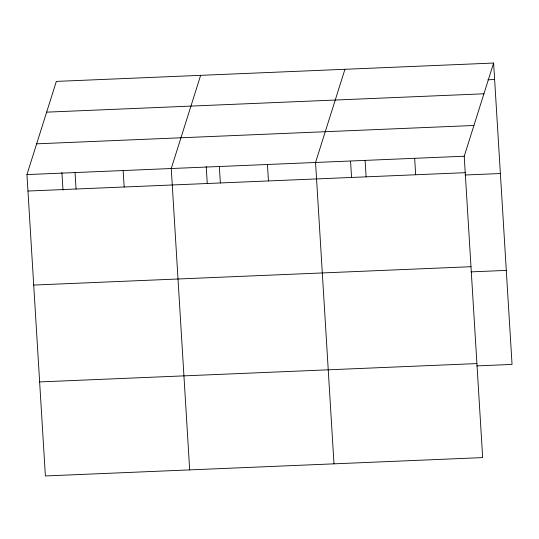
<?xml version="1.0" encoding="UTF-8"?>
<svg xmlns="http://www.w3.org/2000/svg" width="539" height="539" viewBox="0 0 539 539"><rect width="100%" height="100%" fill="white"/><g stroke="black" fill="none" stroke-linecap="round" stroke-linejoin="round"><path stroke-width="0.81" d="M493.616 63.05L464.227 156.229L482.661 457.598L45.384 475.95L26.95 174.582L56.339 81.402L493.616 63.05L512.05 364.418L476.772 365.9M200.643 75.345L171.254 168.525L189.681 469.893M344.947 69.288L315.551 162.468L333.985 463.836M487.903 79.785L494.627 79.502M46.644 112.152L483.921 93.799M36.652 143.832L473.922 125.479M26.95 174.582L464.227 156.229M27.954 191.035L465.231 172.682M465.096 175.007L500.374 173.524M33.708 285.057L470.985 266.704M471.019 271.878L506.296 270.396M39.63 381.929L476.907 363.576M414.666 158.304L415.677 174.764M365.112 160.386L366.116 176.846M350.572 161.296L351.549 177.25M267.452 164.489L268.456 180.942M219.353 166.504L220.357 182.964M206.221 166.517L207.245 183.307M123.148 170.546L124.159 186.999M75.049 172.561L76.06 189.021M61.918 172.574L62.996 190.2"/></g></svg>
